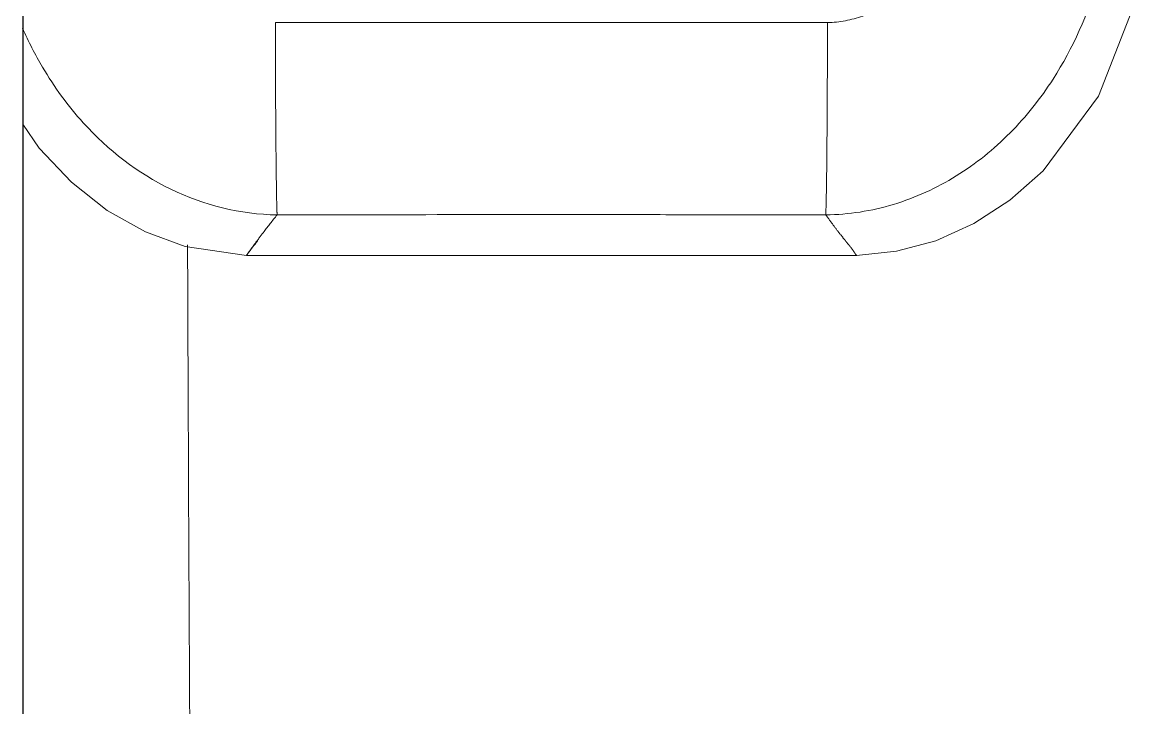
# Model space of a CAD drawing. Header units: millimetres. Extents: x 1680 to 166026, y 35966 to 91121.
# Drawn here: x 69109 to 69379.5, y 54158.4 to 54323 of the extents above; entities that cross this region are included whole.
import ezdxf

# ---------------------------------------------------------------- set-up
doc = ezdxf.new("R2010")
doc.units = ezdxf.units.MM
doc.linetypes.add('IMPORT-ACAD_ISO03W100', pattern=[762, 304.8, -457.2])
for name, color, linetype, lineweight in [('A-GENM', 13, 'Continuous', 18), ('A-WALL', 255, 'Continuous', 18), ('G-IMPT', 8, 'Continuous', 18)]:
    doc.layers.add(name, color=color, linetype=linetype, lineweight=lineweight)

# ---------------------------------------------------------------- blocks, each defined once
blk = doc.blocks.new('Furniture_Sofas-Armchairs_Fritz-Hansen_Alphabet-SofaT-Series-PL300-3 - Default-332488-mebel yerləşmə planı')
at = {"layer": 'A-GENM', "color": 253, "linetype": 'IMPORT-ACAD_ISO03W100', "flags": 128}
blk.add_lwpolyline([(1149.4, -846.5), (1149.4, -861.25), (1149.4, -876), (1149.4, -890.75), (1149.4, -905.5), (1149.4, -920.25), (1149.39, -935), (1149.39, -949.75), (1149.39, -964.5), (1149.39, -979.25)], dxfattribs=at)
at = {"layer": 'A-GENM', "color": 253, "linetype": 'IMPORT-ACAD_ISO03W100'}
for points, knots in [([(1112.67, -777.68), (1121.48, -777.76), (1139.19, -780.25), (1160.67, -789.73), (1176.36, -802.17), (1186.87, -815.18), (1193.84, -830.4), (1195.57, -841.38), (1195.64, -846.92)], [0.0000002, 0.0000002, 0.0000002, 0.0000002, 0.2222222, 0.4444444, 0.5833333, 0.7222222, 0.8611111, 1, 1, 1, 1]), ([(1205.31, -839.59), (1205.38, -839.52), (1205.41, -839.46), (1205.34, -839.51), (1205.25, -839.6), (1205.17, -839.68), (1205.08, -839.76), (1204.99, -839.83), (1204.91, -839.88), (1204.83, -839.94), (1204.72, -840.01), (1204.58, -840.1), (1204.39, -840.21), (1204.12, -840.39), (1203.79, -840.63), (1203.33, -840.99), (1203.05, -841.22), (1202.91, -841.33)], [0.4, 0.4, 0.4, 0.4, 0.45, 0.5, 0.525, 0.55, 0.575, 0.5875, 0.6, 0.6125, 0.625, 0.65, 0.675, 0.7, 0.75, 0.775, 0.7970917, 0.7970917, 0.7970917, 0.7970917]), ([(1202.85, -841.38), (1202.69, -841.52), (1202.32, -841.82), (1201.47, -842.5), (1200.17, -843.54), (1198.17, -845.06), (1196.53, -846.27), (1195.64, -846.92)], [0.8, 0.8, 0.8, 0.8, 0.825, 0.85, 0.9, 0.95, 0.9999477, 0.9999477, 0.9999477, 0.9999477]), ([(1195.64, -846.92), (1195.25, -846.9), (1193.99, -846.85), (1190.81, -846.78), (1186.58, -846.71), (1179.85, -846.64), (1167.79, -846.55), (1156.29, -846.51), (1149.4, -846.5)], [0, 0, 0, 0, 0.1111111, 0.2222222, 0.3333333, 0.4444444, 0.6666667, 1, 1, 1, 1]), ([(1195.64, -978.82), (1195.63, -964.17), (1195.57, -942.18), (1195.57, -912.87), (1195.58, -890.89), (1195.6, -872.57), (1195.62, -859.75), (1195.63, -853.34), (1195.64, -849.67), (1195.64, -847.84), (1195.64, -846.92)], [0, 0, 0, 0, 0.333333, 0.5, 0.666667, 0.833333, 0.916667, 0.958333, 0.979167, 1, 1, 1, 1]), ([(1195.64, -978.82), (1195.25, -978.85), (1193.98, -978.9), (1189.74, -978.99), (1183.43, -979.07), (1175.83, -979.14), (1169.62, -979.18), (1163.07, -979.21), (1156.29, -979.24), (1151.69, -979.25), (1149.39, -979.25)], [0, 0, 0, 0, 0.1111111, 0.2222222, 0.4444444, 0.5555556, 0.6666667, 0.7777778, 0.8888889, 1, 1, 1, 1]), ([(1195.64, -978.82), (1195.52, -987.68), (1191.15, -1005.21), (1176.62, -1023.91), (1162.05, -1034.5), (1153.97, -1038.62), (1150.73, -1040.04)], [0, 0, 0, 0, 0.2222222, 0.4444444, 0.5833333, 0.6719397, 0.6719397, 0.6719397, 0.6719397]), ([(1195.64, -978.82), (1197.05, -979.97), (1199.08, -981.55), (1201.4, -983.3), (1202.4, -984.04), (1202.85, -984.37)], [0, 0, 0, 0, 0.125, 0.1875, 0.25, 0.25, 0.25, 0.25]), ([(1202.92, -984.41), (1203.34, -984.73), (1204.13, -985.3), (1204.99, -985.9), (1205.42, -986.22), (1205.4, -986.21), (1205.31, -986.16)], [0.2529262, 0.2529262, 0.2529262, 0.2529262, 0.3125, 0.375, 0.4375, 0.5, 0.5, 0.5, 0.5]), ([(1404.17, -999.33), (1376.83, -999.51), (1322.15, -999.84), (1255.03, -1000.16), (1215.25, -1000.31), (1202.81, -1000.35)], [0, 0, 0, 0, 0.1111111, 0.2222222, 0.2727624, 0.2727624, 0.2727624, 0.2727624])]:
    blk.add_open_spline(points, degree=3, knots=knots, dxfattribs=at)
for points in [[(1113.31, -816.27), (1116.18, -816.29), (1121.97, -816.92), (1130.25, -819.62), (1137.8, -824.08), (1144.02, -830.21), (1148.29, -837.88), (1149.36, -843.6), (1149.4, -846.5)], [(1205.37, -839.55), (1205.37, -839.55), (1205.36, -839.56), (1205.34, -839.57)], [(1205.34, -986.18), (1205.53, -986.33), (1203.97, -985.13), (1201.92, -983.58)]]:
    blk.add_open_spline(points, degree=3, dxfattribs=at)
at = {"layer": 'G-IMPT'}
blk.add_line((1205.39, -839.49), (1205.39, -986.2), dxfattribs=at)
at = {"layer": 'G-IMPT', "flags": 128}
for points in [[(1205.37, -839.55), (1204.39, -829.94), (1201.84, -820.44), (1197.73, -811.29), (1192.14, -802.67), (1185.06, -794.64), (1167.13, -781.37), (1144.73, -772.59), (1121.51, -769.56)], [(1173.87, -1040), (1179.58, -1036), (1187.81, -1028.26), (1194.58, -1019.66), (1199.74, -1010.46), (1203.21, -1000.94), (1205.37, -986.2)]]:
    blk.add_lwpolyline(points, dxfattribs=at)

msp = doc.modelspace()

# ---------------------------------------------------------------- linework, layer by layer
at = {"layer": 'A-WALL', "lineweight": 30}
msp.add_line((69109.09, 54702.4), (69109.09, 53102.4), dxfattribs=at)

# ---------------------------------------------------------------- block references
at = {"layer": 'A-GENM', "color": 253, "linetype": 'IMPORT-ACAD_ISO03W100', "rotation": 270.0000000000002}
msp.add_blockref('Furniture_Sofas-Armchairs_Fritz-Hansen_Alphabet-SofaT-Series-PL300-3 - Default-332488-mebel yerləşmə planı', (70149.09, 55472.4), dxfattribs=at)

doc.saveas('drawing.dxf')
